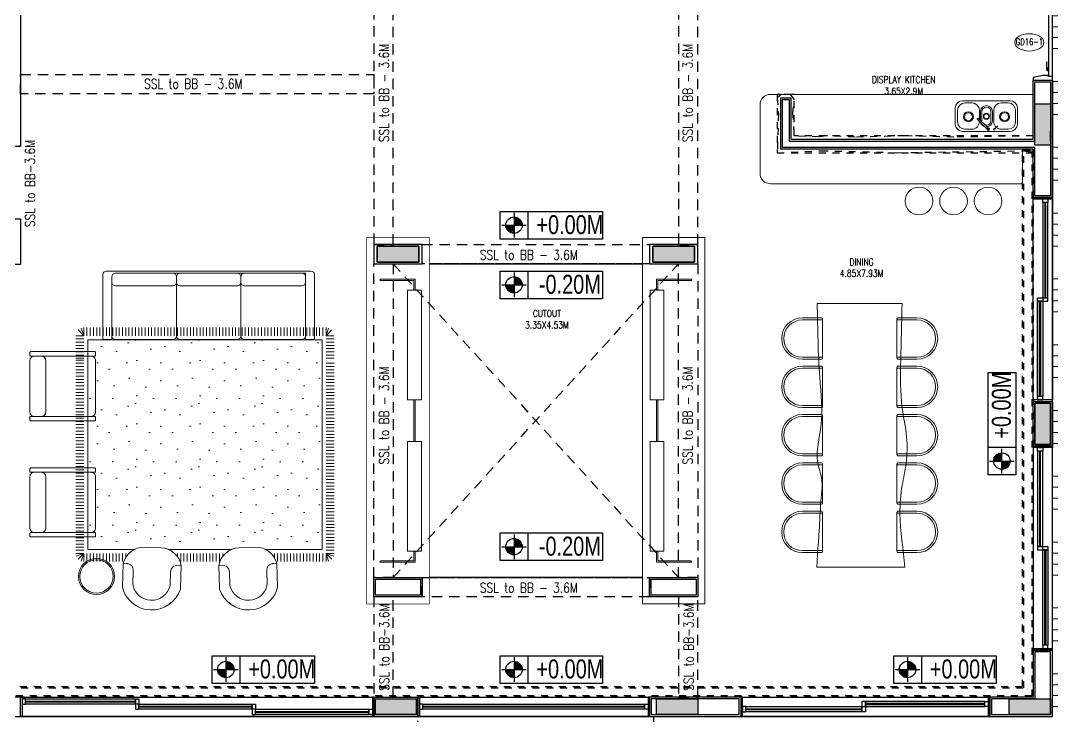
# Model space of a CAD drawing. Header units: metres. Extents: x 42 to 199, y -121 to 268.
# Drawn here: x 98.96 to 113.89, y -69.16 to -59.09 of the extents above; entities that cross this region are included whole.
import ezdxf
from ezdxf.enums import TextEntityAlignment as Align

# ---------------------------------------------------------------- set-up
doc = ezdxf.new("R2010")
doc.units = ezdxf.units.M
doc.header["$LTSCALE"] = 0.3
doc.linetypes.add('CENTER', pattern=[2, 1.25, -0.25, 0.25, -0.25])
doc.linetypes.add('HIDDEN', pattern=[0.375, 0.25, -0.125])
doc.layers.get('0').update_dxf_attribs({"color": 8})
for name, color, linetype in [('A-Anno-Symb 1', 8, 'Continuous'), ('A-Cols', 8, 'Continuous'), ('A-DWV', 8, 'Continuous'), ('A-ELEVATION 3', 8, 'Continuous'), ('A-Glass', 8, 'Continuous'), ('A-Hidden-Above', 8, 'HIDDEN'), ('A-Hidden-Below', 8, 'HIDDEN'), ('A-Pelmet', 8, 'CENTER'), ('A-Sect-Hevy', 8, 'Continuous'), ('A-TEXT ARCHITECURAL', 8, 'Continuous'), ('A-Wall-Full', 8, 'Continuous'), ('A-Wall-Plst', 8, 'Continuous')]:
    doc.layers.add(name, color=color, linetype=linetype)
for name, color, linetype, lineweight in [('A-DOOR TAGS', 8, 'Continuous', 9), ('A-Furniture', 8, 'Continuous', 0), ('A-Hatch', 8, 'Continuous', 9), ('DA HOUSE ARCH LAYOUT', 8, 'Continuous', 9), ('ELEVATION 3', 8, 'Continuous', 13)]:
    doc.layers.add(name, color=color, linetype=linetype, lineweight=lineweight)
doc.styles.add('ROMANS', font='romans.shx', dxfattribs={"width": 0.8, "height": 0.5})
doc.styles.add('RomanS-Narrow', font='romans.shx', dxfattribs={"width": 0.75})
doc.styles.get("Standard").update_dxf_attribs({"font": 'arial.ttf'})

# ---------------------------------------------------------------- blocks, each defined once
blk = doc.blocks.new('zw$1DF0')
at = {"transparency": 33554521}
h = blk.add_hatch(dxfattribs=at)
h.set_pattern_fill('STIPPLE', color=8, scale=17.203853, angle=90)
h.set_pattern_definition([(90, (56903.33, -25120.76), (-436.978, -8e-14), [0, -436.978]), (90, (56894.6, -24980.93), (-436.978, -8e-14), [0, -436.978]), (90, (56798.46, -25059.6), (-436.978, -8e-14), [0, -436.978]), (90, (56728.54, -24963.45), (-436.978, -8e-14), [0, -436.978]), (90, (56702.3, -25077.06), (-436.978, -8e-14), [0, -436.978]), (90, (56597.45, -25042.1), (-436.978, -8e-14), [0, -436.978]), (90, (56518.8, -25103.3), (-436.978, -8e-14), [0, -436.978]), (90, (56527.53, -24963.45), (-436.978, -8e-14), [0, -436.978]), (90, (56510.05, -24858.57), (-436.978, -8e-14), [0, -436.978]), (90, (56614.93, -24806.14), (-436.978, -8e-14), [0, -436.978]), (90, (56623.66, -24718.74), (-436.978, -8e-14), [0, -436.978]), (90, (56780.98, -24718.74), (-436.978, -8e-14), [0, -436.978]), (90, (56833.4, -24797.4), (-436.978, -8e-14), [0, -436.978]), (90, (56807.2, -24919.75), (-436.978, -8e-14), [0, -436.978]), (90, (56728.54, -24841.1), (-436.978, -8e-14), [0, -436.978]), (90, (56649.9, -24919.75), (-436.978, -8e-14), [0, -436.978]), (90, (56894.6, -24736.2), (-436.978, -8e-14), [0, -436.978])])
h.paths.add_polyline_path([(0, -212.7), (0, 1234.9), (-1616.1, 1234.9), (-1616.1, -212.7)])
at = {"color": 8, "transparency": 33554559}
for p, q in [((-1683.4, 1302.1), (-1644, 1262.7)), ((-1661.6, 1315.6), (-1644, 1262.7)), ((-1644, 1318.4), (-1644, 1262.7)), ((-1621.7, 1318.4), (-1621.7, 1262.7)), ((-1599.4, 1318.4), (-1599.4, 1262.7)), ((-1577.1, 1318.4), (-1577.1, 1262.7)), ((-1554.8, 1318.4), (-1554.8, 1262.7)), ((-1532.5, 1318.4), (-1532.5, 1262.7)), ((-1510.2, 1318.4), (-1510.2, 1262.7)), ((-1487.9, 1318.4), (-1487.9, 1262.7)), ((-1465.6, 1318.4), (-1465.6, 1262.7)), ((-1443.3, 1318.4), (-1443.3, 1262.7)), ((-1421.1, 1318.4), (-1421.1, 1262.7)), ((-1398.8, 1318.4), (-1398.8, 1262.7)), ((-1376.5, 1318.4), (-1376.5, 1262.7)), ((-1354.2, 1318.4), (-1354.2, 1262.7)), ((-1331.9, 1318.4), (-1331.9, 1262.7)), ((-1309.6, 1318.4), (-1309.6, 1262.7)), ((-1287.3, 1318.4), (-1287.3, 1262.7)), ((-1265, 1318.4), (-1265, 1262.7)), ((-1242.7, 1318.4), (-1242.7, 1262.7)), ((-1220.4, 1318.4), (-1220.4, 1262.7)), ((-1198.1, 1318.4), (-1198.1, 1262.7)), ((-1175.9, 1318.4), (-1175.9, 1262.7)), ((-1153.6, 1318.4), (-1153.6, 1262.7)), ((-1131.3, 1318.4), (-1131.3, 1262.7)), ((-1109, 1318.4), (-1109, 1262.7)), ((-1086.7, 1318.4), (-1086.7, 1262.7)), ((-1064.4, 1318.4), (-1064.4, 1262.7)), ((-1042.1, 1318.4), (-1042.1, 1262.7)), ((-1019.8, 1318.4), (-1019.8, 1262.7)), ((-997.5, 1318.4), (-997.5, 1262.7)), ((-975.2, 1318.4), (-975.2, 1262.7)), ((-952.9, 1318.4), (-952.9, 1262.7)), ((-930.7, 1318.4), (-930.7, 1262.7)), ((-908.4, 1318.4), (-908.4, 1262.7)), ((-886.1, 1318.4), (-886.1, 1262.7)), ((-863.8, 1318.4), (-863.8, 1262.7)), ((-841.5, 1318.4), (-841.5, 1262.7)), ((-819.2, 1318.4), (-819.2, 1262.7)), ((-796.9, 1318.4), (-796.9, 1262.7)), ((-774.6, 1318.4), (-774.6, 1262.7)), ((-752.3, 1318.4), (-752.3, 1262.7)), ((-730, 1318.4), (-730, 1262.7)), ((-707.7, 1318.4), (-707.7, 1262.7)), ((-685.4, 1318.4), (-685.4, 1262.7)), ((-663.2, 1318.4), (-663.2, 1262.7)), ((-640.9, 1318.4), (-640.9, 1262.7)), ((-618.6, 1318.4), (-618.6, 1262.7)), ((-596.3, 1318.4), (-596.3, 1262.7)), ((-574, 1318.4), (-574, 1262.7)), ((-551.7, 1318.4), (-551.7, 1262.7)), ((-529.4, 1318.4), (-529.4, 1262.7)), ((-507.1, 1318.4), (-507.1, 1262.7)), ((-484.8, 1318.4), (-484.8, 1262.7)), ((-462.5, 1318.4), (-462.5, 1262.7)), ((-440.3, 1318.4), (-440.3, 1262.7)), ((-418, 1318.4), (-418, 1262.7)), ((-395.7, 1318.4), (-395.7, 1262.7)), ((-373.4, 1318.4), (-373.4, 1262.7)), ((-351.1, 1318.4), (-351.1, 1262.7)), ((-328.8, 1318.4), (-328.8, 1262.7)), ((-306.5, 1318.4), (-306.5, 1262.7)), ((-284.2, 1318.4), (-284.2, 1262.7)), ((-261.9, 1318.4), (-261.9, 1262.7)), ((-239.6, 1318.4), (-239.6, 1262.7)), ((-217.3, 1318.4), (-217.3, 1262.7)), ((-195, 1318.4), (-195, 1262.7)), ((-172.8, 1318.4), (-172.8, 1262.7)), ((-150.5, 1318.4), (-150.5, 1262.7)), ((-128.2, 1318.4), (-128.2, 1262.7)), ((-105.9, 1318.4), (-105.9, 1262.7)), ((-83.6, 1318.4), (-83.6, 1262.7)), ((-61.3, 1318.4), (-61.3, 1262.7)), ((-39, 1318.4), (-39, 1262.7)), ((-16.7, 1318.4), (-16.7, 1262.7)), ((5.6, 1318.4), (5.6, 1262.7)), ((27.9, 1318.4), (27.9, 1262.7)), ((45.5, 1315.6), (27.9, 1262.7)), ((67.3, 1302.1), (27.9, 1262.7)), ((-1699.7, 1262.7), (-1644, 1262.7)), ((-1699.7, 1240.4), (-1644, 1240.4)), ((-1699.7, 1218.1), (-1644, 1218.1)), ((-1696.8, 1280.3), (-1644, 1262.7)), ((80.7, 1280.3), (27.9, 1262.7)), ((83.6, 1262.7), (27.9, 1262.7)), ((83.6, 1240.4), (27.9, 1240.4)), ((83.6, 1218.1), (27.9, 1218.1)), ((-1699.7, 1195.9), (-1644, 1195.9)), ((-1699.7, 1173.6), (-1644, 1173.6)), ((-1699.7, 1151.3), (-1644, 1151.3)), ((83.6, 1198.1), (27.9, 1198.1)), ((83.6, 1175.8), (27.9, 1175.8)), ((83.6, 1153.6), (27.9, 1153.6)), ((-1699.7, 1129), (-1644, 1129)), ((-1699.7, 1106.7), (-1644, 1106.7)), ((-1699.7, 1084.4), (-1644, 1084.4)), ((83.6, 1131.3), (27.9, 1131.3)), ((83.6, 1109), (27.9, 1109)), ((83.6, 1086.7), (27.9, 1086.7)), ((-1699.7, 1062.1), (-1644, 1062.1)), ((-1699.7, 1039.8), (-1644, 1039.8)), ((-1699.7, 1019.8), (-1644, 1019.8)), ((-1699.7, 997.5), (-1644, 997.5)), ((83.6, 1064.4), (27.9, 1064.4)), ((83.6, 1042.1), (27.9, 1042.1)), ((83.6, 1019.8), (27.9, 1019.8)), ((83.6, 997.5), (27.9, 997.5)), ((-1699.7, 975.2), (-1644, 975.2)), ((-1699.7, 952.9), (-1644, 952.9)), ((-1699.7, 930.7), (-1644, 930.7)), ((83.6, 975.2), (27.9, 975.2)), ((83.6, 952.9), (27.9, 952.9)), ((83.6, 930.7), (27.9, 930.7)), ((-1699.7, 908.4), (-1644, 908.4)), ((-1699.7, 886.1), (-1644, 886.1)), ((-1699.7, 863.8), (-1644, 863.8)), ((83.6, 908.4), (27.9, 908.4)), ((83.6, 886.1), (27.9, 886.1)), ((83.6, 863.8), (27.9, 863.8)), ((-1699.7, 841.5), (-1644, 841.5)), ((-1699.7, 819.2), (-1644, 819.2)), ((-1699.7, 796.9), (-1644, 796.9)), ((83.6, 841.5), (27.9, 841.5)), ((83.6, 819.2), (27.9, 819.2)), ((83.6, 796.9), (27.9, 796.9)), ((-1699.7, 774.6), (-1644, 774.6)), ((-1699.7, 752.3), (-1644, 752.3)), ((-1699.7, 730), (-1644, 730)), ((83.6, 774.6), (27.9, 774.6)), ((83.6, 752.3), (27.9, 752.3)), ((83.6, 730), (27.9, 730)), ((-1699.7, 707.7), (-1644, 707.7)), ((-1699.7, 685.4), (-1644, 685.4)), ((-1699.7, 663.2), (-1644, 663.2)), ((-1699.7, 640.9), (-1644, 640.9)), ((83.6, 707.7), (27.9, 707.7)), ((83.6, 685.4), (27.9, 685.4)), ((83.6, 663.2), (27.9, 663.2)), ((83.6, 640.9), (27.9, 640.9)), ((-1699.7, 618.6), (-1644, 618.6)), ((-1699.7, 596.3), (-1644, 596.3)), ((-1699.7, 574), (-1644, 574)), ((83.6, 618.6), (27.9, 618.6)), ((83.6, 596.3), (27.9, 596.3)), ((83.6, 574), (27.9, 574)), ((-1699.7, 551.7), (-1644, 551.7)), ((-1699.7, 529.4), (-1644, 529.4)), ((-1699.7, 507.1), (-1644, 507.1)), ((83.6, 551.7), (27.9, 551.7)), ((83.6, 529.4), (27.9, 529.4)), ((83.6, 507.1), (27.9, 507.1)), ((-1699.7, 484.8), (-1644, 484.8)), ((-1699.7, 462.5), (-1644, 462.5)), ((-1699.7, 440.3), (-1644, 440.3)), ((83.6, 484.8), (27.9, 484.8)), ((83.6, 462.5), (27.9, 462.5)), ((83.6, 440.3), (27.9, 440.3)), ((-1699.7, 418), (-1644, 418)), ((-1699.7, 395.7), (-1644, 395.7)), ((-1699.7, 373.4), (-1644, 373.4)), ((83.6, 418), (27.9, 418)), ((83.6, 395.7), (27.9, 395.7)), ((83.6, 373.4), (27.9, 373.4)), ((-1699.7, 351.1), (-1644, 351.1)), ((-1699.7, 328.8), (-1644, 328.8)), ((-1699.7, 306.5), (-1644, 306.5)), ((83.6, 351.1), (27.9, 351.1)), ((83.6, 328.8), (27.9, 328.8)), ((83.6, 306.5), (27.9, 306.5)), ((-1699.7, 284.2), (-1644, 284.2)), ((-1699.7, 261.9), (-1644, 261.9)), ((-1699.7, 239.6), (-1644, 239.6)), ((-1699.7, 217.3), (-1644, 217.3)), ((83.6, 284.2), (27.9, 284.2)), ((83.6, 261.9), (27.9, 261.9)), ((83.6, 239.6), (27.9, 239.6)), ((83.6, 217.3), (27.9, 217.3)), ((-1699.7, 195), (-1644, 195)), ((-1699.7, 172.8), (-1644, 172.8)), ((-1699.7, 150.5), (-1644, 150.5)), ((83.6, 195), (27.9, 195)), ((83.6, 172.8), (27.9, 172.8)), ((83.6, 150.5), (27.9, 150.5)), ((-1699.7, 128.2), (-1644, 128.2)), ((-1699.7, 105.9), (-1644, 105.9)), ((-1699.7, 83.6), (-1644, 83.6)), ((83.6, 128.2), (27.9, 128.2)), ((83.6, 105.9), (27.9, 105.9)), ((83.6, 83.6), (27.9, 83.6)), ((-1699.7, 61.3), (-1644, 61.3)), ((-1699.7, 39), (-1644, 39)), ((-1699.7, 16.7), (-1644, 16.7)), ((83.6, 61.3), (27.9, 61.3)), ((83.6, 39), (27.9, 39)), ((83.6, 16.7), (27.9, 16.7)), ((-1699.7, -5.6), (-1644, -5.6)), ((-1699.7, -27.9), (-1644, -27.9)), ((-1699.7, -50.2), (-1644, -50.2)), ((83.6, -5.6), (27.9, -5.6)), ((83.6, -27.9), (27.9, -27.9)), ((83.6, -50.2), (27.9, -50.2)), ((-1699.7, -84.5), (-1644, -84.5)), ((-1699.7, -106.8), (-1644, -106.8)), ((-1699.7, -129.1), (-1644, -129.1)), ((83.6, -72.4), (27.9, -72.4)), ((83.6, -84.5), (27.9, -84.5)), ((83.6, -106.8), (27.9, -106.8)), ((83.6, -129.1), (27.9, -129.1)), ((-1699.7, -151.4), (-1644, -151.4)), ((-1699.7, -173.7), (-1644, -173.7)), ((-1699.7, -196), (-1644, -196)), ((83.6, -151.4), (27.9, -151.4)), ((83.6, -173.7), (27.9, -173.7)), ((83.6, -196), (27.9, -196)), ((-1699.7, -218.3), (-1644, -218.3)), ((-1699.7, -240.6), (-1644, -240.6)), ((-1683.4, -280), (-1644, -240.6)), ((-1661.6, -293.4), (-1644, -240.6)), ((-1644, -296.3), (-1644, -240.6)), ((-1621.7, -296.3), (-1621.7, -240.6)), ((-1599.4, -296.3), (-1599.4, -240.6)), ((-1577.1, -296.3), (-1577.1, -240.6)), ((-1554.8, -296.3), (-1554.8, -240.6)), ((-1532.5, -296.3), (-1532.5, -240.6)), ((-1510.2, -296.3), (-1510.2, -240.6)), ((-1487.9, -296.3), (-1487.9, -240.6)), ((-1465.6, -296.3), (-1465.6, -240.6)), ((-1443.3, -296.3), (-1443.3, -240.6)), ((-1421.1, -296.3), (-1421.1, -240.6)), ((-1398.8, -296.3), (-1398.8, -240.6)), ((-1376.5, -296.3), (-1376.5, -240.6)), ((-1354.2, -296.3), (-1354.2, -240.6)), ((-1331.9, -296.3), (-1331.9, -240.6)), ((-1309.6, -296.3), (-1309.6, -240.6)), ((-1287.3, -296.3), (-1287.3, -240.6)), ((-1265, -296.3), (-1265, -240.6)), ((-1242.7, -296.3), (-1242.7, -240.6)), ((-1220.4, -296.3), (-1220.4, -240.6)), ((-1198.1, -296.3), (-1198.1, -240.6)), ((-1175.9, -296.3), (-1175.9, -240.6)), ((-1153.6, -296.3), (-1153.6, -240.6)), ((-1131.3, -296.3), (-1131.3, -240.6)), ((-1109, -296.3), (-1109, -240.6)), ((-1086.7, -296.3), (-1086.7, -240.6)), ((-1064.4, -296.3), (-1064.4, -240.6)), ((-1042.1, -296.3), (-1042.1, -240.6)), ((-1019.8, -296.3), (-1019.8, -240.6)), ((-997.5, -296.3), (-997.5, -240.6)), ((-975.2, -296.3), (-975.2, -240.6)), ((-952.9, -296.3), (-952.9, -240.6)), ((-930.7, -296.3), (-930.7, -240.6)), ((-908.4, -296.3), (-908.4, -240.6)), ((-886.1, -296.3), (-886.1, -240.6)), ((-863.8, -296.3), (-863.8, -240.6)), ((-841.5, -296.3), (-841.5, -240.6)), ((-819.2, -296.3), (-819.2, -240.6)), ((-796.9, -296.3), (-796.9, -240.6)), ((-774.6, -296.3), (-774.6, -240.6)), ((-752.3, -296.3), (-752.3, -240.6)), ((-730, -296.3), (-730, -240.6)), ((-707.7, -296.3), (-707.7, -240.6)), ((-685.4, -296.3), (-685.4, -240.6)), ((-663.2, -296.3), (-663.2, -240.6)), ((-640.9, -296.3), (-640.9, -240.6)), ((-618.6, -296.3), (-618.6, -240.6)), ((-596.3, -296.3), (-596.3, -240.6)), ((-574, -296.3), (-574, -240.6)), ((-551.7, -296.3), (-551.7, -240.6)), ((-529.4, -296.3), (-529.4, -240.6)), ((-507.1, -296.3), (-507.1, -240.6)), ((-484.8, -296.3), (-484.8, -240.6)), ((-462.5, -296.3), (-462.5, -240.6)), ((-440.3, -296.3), (-440.3, -240.6)), ((-418, -296.3), (-418, -240.6)), ((-395.7, -296.3), (-395.7, -240.6)), ((-373.4, -296.3), (-373.4, -240.6)), ((-351.1, -296.3), (-351.1, -240.6)), ((-328.8, -296.3), (-328.8, -240.6)), ((-306.5, -296.3), (-306.5, -240.6)), ((-284.2, -296.3), (-284.2, -240.6)), ((-261.9, -296.3), (-261.9, -240.6)), ((-239.6, -296.3), (-239.6, -240.6)), ((-217.3, -296.3), (-217.3, -240.6)), ((-195, -296.3), (-195, -240.6)), ((-172.8, -296.3), (-172.8, -240.6)), ((-150.5, -296.3), (-150.5, -240.6)), ((-128.2, -296.3), (-128.2, -240.6)), ((-105.9, -296.3), (-105.9, -240.6)), ((-83.6, -296.3), (-83.6, -240.6)), ((-61.3, -296.3), (-61.3, -240.6)), ((-39, -296.3), (-39, -240.6)), ((-16.7, -296.3), (-16.7, -240.6)), ((5.6, -296.3), (5.6, -240.6)), ((83.6, -218.3), (27.9, -218.3)), ((27.9, -296.3), (27.9, -240.6)), ((45.5, -293.4), (27.9, -240.6)), ((67.3, -280), (27.9, -240.6)), ((83.6, -240.6), (27.9, -240.6))]:
    blk.add_line(p, q, dxfattribs=at)
blk.add_lwpolyline([(0, -212.7), (0, 1234.9), (-1616.1, 1234.9), (-1616.1, -212.7)], close=True, dxfattribs=at)
blk = doc.blocks.new('FJHC')
for points in [[(2.333, 0), (2.463, 0), (2.463, 0.94, 0.414214), (2.413, 0.99), (-0.547, 0.99, 0.414214), (-0.597, 0.94), (-0.597, 0), (-0.467, 0)], [(2.333, 0), (2.333, 0.96), (-0.417, 0.96, 0.414214), (-0.467, 0.91), (-0.467, 0)], [(2.119, 0), (2.283, 0, 0.414214), (2.333, 0.05), (2.333, 0.91, 0.414214), (2.283, 0.96), (1.45, 0.96, 0.414214), (1.4, 0.91), (1.4, 0.05, 0.414214), (1.45, 0), (2.119, 0)]]:
    blk.add_lwpolyline(points, format="xyb")
for points in [[(0.417, 0.96), (-0.417, 0.96, 0.414214), (-0.467, 0.91), (-0.467, 0.05, 0.414214), (-0.417, 0), (0.417, 0, 0.414214), (0.467, 0.05), (0.467, 0.91, 0.414214)], [(-0.417, 0.96), (0.417, 0.96, -0.414214), (0.467, 0.91), (0.467, 0.83, -0.414214), (0.417, 0.78), (-0.417, 0.78, -0.414214), (-0.467, 0.83), (-0.467, 0.91, -0.414214)], [(1.35, 0.96), (0.517, 0.96, 0.414214), (0.467, 0.91), (0.467, 0.05, 0.414214), (0.517, 0), (1.35, 0, 0.414214), (1.4, 0.05), (1.4, 0.91, 0.414214)], [(0.517, 0.96), (1.35, 0.96, -0.414214), (1.4, 0.91), (1.4, 0.83, -0.414214), (1.35, 0.78), (0.517, 0.78, -0.414214), (0.467, 0.83), (0.467, 0.91, -0.414214)], [(1.45, 0.96), (2.283, 0.96, -0.414214), (2.333, 0.91), (2.333, 0.83, -0.414214), (2.283, 0.78), (1.45, 0.78, -0.414214), (1.4, 0.83), (1.4, 0.91, -0.414214)]]:
    blk.add_lwpolyline(points, format="xyb", close=True)
blk = doc.blocks.new('ukgj')
at = {"color": 8, "ltscale": 0.25}
blk.add_wipeout([(0.407, -0.05), (0.407, 0.295), (0.348, 0.422), (0.223, 0.543), (0.137, 0.585), (0.018, 0.611), (-0.144, 0.592), (-0.249, 0.542), (-0.332, 0.473), (-0.399, 0.379), (-0.433, 0.295), (-0.433, 0.164), (-0.431, -0.05), (-0.404, -0.127), (-0.364, -0.186), (-0.285, -0.252), (-0.184, -0.289), (-0.068, -0.295), (0.108, -0.295), (0.189, -0.282), (0.3, -0.224), (0.359, -0.16), (0.387, -0.112)], dxfattribs=at)
at = {"color": 8}
blk.add_lwpolyline([(0.407, -0.05), (0.407, 0.295, 0.753413), (-0.433, 0.295), (-0.433, -0.05)], format="xyb", dxfattribs=at)
blk.add_lwpolyline([(0.407, -0.05), (0.407, -0.05, -0.347123), (0.108, -0.295), (-0.132, -0.295, -0.347123), (-0.433, -0.05), (-0.382, -0.05, 0.414214), (-0.283, 0.05), (-0.283, 0.245), (-0.283, 0.245, -0.835614), (0.257, 0.245), (0.257, 0.05, 0.414214), (0.357, -0.05)], format="xyb", close=True, dxfattribs=at)
blk = doc.blocks.new('furniture gf')
for points in [[(0.009, 0.75), (0.041, 0.75, -0.414214), (0.05, 0.741), (0.05, 0.009, -0.414214), (0.041, 0), (0.009, 0, -0.414214), (0, 0.009), (0, 0.741, -0.414214)], [(0.1, 0), (0.69, 0, 0.414214), (0.74, 0.05), (0.74, 0.7, 0.414214), (0.69, 0.75), (0.1, 0.75, 0.414214), (0.05, 0.7), (0.05, 0.05, 0.414214)], [(0.1, 0.75), (0.69, 0.75, -0.414214), (0.74, 0.7), (0.74, 0.62, -0.414214), (0.69, 0.57), (0.1, 0.57, -0.414214), (0.05, 0.62), (0.05, 0.7, -0.414214)], [(0.749, 0.75), (0.782, 0.75, -0.414214), (0.791, 0.741), (0.791, 0.009, -0.414214), (0.782, 0), (0.749, 0, -0.414214), (0.74, 0.009), (0.74, 0.741, -0.414214)]]:
    blk.add_lwpolyline(points, format="xyb", close=True)
blk = doc.blocks.new('KFJDVB')
for p, q in [((0.43, 1.078), (0.97, 1.078)), ((1.13, 1.078), (1.67, 1.078)), ((1.83, 1.078), (2.37, 1.078)), ((2.53, 1.078), (3.07, 1.078)), ((3.229, 1.078), (3.769, 1.078)), ((0.43, 0), (0.97, 0)), ((1.13, 0), (1.67, 0)), ((1.83, 0), (2.37, 0)), ((2.53, 0), (3.07, 0)), ((3.229, 0), (3.769, 0))]:
    blk.add_line(p, q)
for points in [[(0.97, 1.078), (0.97, 1.368, 1), (0.43, 1.368), (0.43, 1.078), (0.42, 1.078, -0.414214), (0.4, 1.098), (0.4, 1.368, -1), (1, 1.368), (1, 1.098, -0.414214), (0.98, 1.078)], [(1.67, 1.078), (1.67, 1.368, 1), (1.13, 1.368), (1.13, 1.078), (1.12, 1.078, -0.414214), (1.1, 1.098), (1.1, 1.368, -1), (1.7, 1.368), (1.7, 1.098, -0.414214), (1.68, 1.078)], [(2.37, 1.078), (2.37, 1.368, 1), (1.83, 1.368), (1.83, 1.078), (1.82, 1.078, -0.414214), (1.8, 1.098), (1.8, 1.368, -1), (2.4, 1.368), (2.4, 1.098, -0.414214), (2.38, 1.078)], [(3.07, 1.078), (3.07, 1.368, 1), (2.53, 1.368), (2.53, 1.078), (2.52, 1.078, -0.414214), (2.5, 1.098), (2.5, 1.368, -1), (3.1, 1.368), (3.1, 1.098, -0.414214), (3.08, 1.078)], [(3.769, 1.078), (3.769, 1.368, 1), (3.229, 1.368), (3.229, 1.078), (3.219, 1.078, -0.414214), (3.199, 1.098), (3.199, 1.368, -1), (3.799, 1.368), (3.799, 1.098, -0.414214), (3.779, 1.078)], [(0.97, 0), (0.97, -0.29, -1), (0.43, -0.29), (0.43, 0), (0.42, 0, 0.414214), (0.4, -0.02), (0.4, -0.29, 1), (1, -0.29), (1, -0.02, 0.414214), (0.98, 0)], [(1.67, 0), (1.67, -0.29, -1), (1.13, -0.29), (1.13, 0), (1.12, 0, 0.414214), (1.1, -0.02), (1.1, -0.29, 1), (1.7, -0.29), (1.7, -0.02, 0.414214), (1.68, 0)], [(2.37, 0), (2.37, -0.29, -1), (1.83, -0.29), (1.83, 0), (1.82, 0, 0.414214), (1.8, -0.02), (1.8, -0.29, 1), (2.4, -0.29), (2.4, -0.02, 0.414214), (2.38, 0)], [(3.07, 0), (3.07, -0.29, -1), (2.53, -0.29), (2.53, 0), (2.52, 0, 0.414214), (2.5, -0.02), (2.5, -0.29, 1), (3.1, -0.29), (3.1, -0.02, 0.414214), (3.08, 0)], [(3.769, 0), (3.769, -0.29, -1), (3.229, -0.29), (3.229, 0), (3.219, 0, 0.414214), (3.199, -0.02), (3.199, -0.29, 1), (3.799, -0.29), (3.799, -0.02, 0.414214), (3.779, 0)]]:
    blk.add_lwpolyline(points, format="xyb", close=True)
blk = doc.blocks.new('DIN')
for p, q in [((0.542, 1.234), (0.542, -0.036)), ((4.358, 1.23), (4.358, 0))]:
    blk.add_line(p, q)
for points, knots in [([(0.542, 1.234), (0.579, 1.233), (0.754, 1.227), (1.071, 1.195), (1.478, 1.187), (1.799, 1.138), (2.14, 1.274), (2.633, 1.124), (3.323, 1.212), (3.989, 1.223), (4.358, 1.23)], [0.542245, 0.542245, 0.542245, 0.542245, 0.65353, 1.065826, 1.496743, 1.883968, 2.002916, 2.581162, 3.307258, 4.208961, 4.208961, 4.208961, 4.208961]), ([(0.542, -0.036), (0.799, -0.021), (1.194, 0.057), (1.696, 0.013), (2.06, -0.071), (2.439, -0.079), (2.941, 0.033), (3.485, 0.024), (4.074, 0.008), (4.358, 0)], [0.54591, 0.54591, 0.54591, 0.54591, 1.319331, 1.731134, 2.050767, 2.436394, 2.860263, 3.562952, 4.216402, 4.216402, 4.216402, 4.216402])]:
    blk.add_open_spline(points, degree=3, knots=knots)
blk = doc.blocks.new('A$C75D948CF')
at = {"color": 4, "lineweight": 5}
for p, q in [((0, 384), (0, 120)), ((38, 155), (38, 347)), ((900, 504), (120, 504)), ((588, 504), (120, 504)), ((158, 467), (275, 467)), ((523, 464), (359, 301)), ((538, 447), (375, 284)), ((508, 426), (514, 426)), ((508, 402), (514, 402)), ((631, 155), (631, 347)), ((649, 460), (651, 462)), ((698, 411), (649, 460)), ((651, 462), (700, 413)), ((700, 413), (698, 411)), ((751, 467), (868, 467)), ((988, 347), (988, 155)), ((1020, 120), (1020, 384)), ((360, 302), (374, 287)), ((395, 304), (395, 155)), ((412, 176), (412, 320)), ((436, 176), (436, 330)), ((586, 330), (586, 176)), ((610, 330), (610, 176)), ((275, 35), (158, 35)), ((514, 104), (508, 104)), ((514, 80), (508, 80)), ((868, 35), (751, 35)), ((120, 0), (900, 0))]:
    blk.add_line(p, q, dxfattribs=at)
for centre, radius in [((216, 262), 82.2), ((542, 466), 19.8), ((542, 466), 9.89), ((638, 470), 13.2), ((809, 262), 82.2), ((216, 262), 65.8), ((510, 256), 49.3), ((510, 256), 39.5), ((809, 262), 65.8)]:
    blk.add_circle(centre, radius, dxfattribs=at)
for centre, radius, start, end in [((120, 384), 120, 90, 180), ((158, 347), 120, 90, 180), ((275, 347), 120, 355.0698, 90), ((508, 330), 96, 131.6387, 163.2175), ((508, 330), 72, 166.6435, 180), ((508, 330), 96, 106.6921, 130.0606), ((508, 330), 72, 90, 103.2665), ((514, 330), 96, 0, 90), ((514, 330), 72, 0, 90), ((751, 347), 120, 131.6387, 180), ((751, 347), 120, 90, 130.0606), ((868, 347), 120, 0, 90), ((900, 384), 120, 0, 90), ((508, 176), 96, 180, 270), ((508, 176), 72, 180, 270), ((514, 176), 96, 270, 360), ((514, 176), 72, 270, 0), ((120, 120), 120, 180, 270), ((158, 155), 120, 180, 270), ((275, 155), 120, 270, 0), ((751, 155), 120, 180, 270), ((868, 155), 120, 270, 360), ((900, 120), 120, 270, 0)]:
    blk.add_arc(centre, radius, start, end, dxfattribs=at)
blk = doc.blocks.new('*U106')
at = {"color": 8}
for points in [[(2.642, -0.025), (2.692, -0.025), (2.692, 0.05), (2.642, 0.05)], [(2.692, 0.05), (2.692, -0.025), (5.902, -0.025), (5.902, 0.05)], [(5.952, -0.025), (5.902, -0.025), (5.902, 0.05), (5.952, 0.05)]]:
    blk.add_lwpolyline(points, close=True, dxfattribs=at)
at = {"layer": 'A-Glass', "color": 8}
blk.add_lwpolyline([(2.692, 0.019), (2.692, 0.005), (5.902, 0.005), (5.902, 0.019)], close=True, dxfattribs=at)
blk = doc.blocks.new('Lvl')
h = blk.add_hatch()
h.set_pattern_fill('ANSI31', color=256, scale=0.1, style=0)
h.set_pattern_definition([(45, (380.198235, 215.844595), (-0.00883883476, 0.00883883476), [])])
h.paths.add_polyline_path([(0, 0.1), (0, 0), (0.1, 0, 0.414214)])
h.paths.add_polyline_path([(0, 0), (-0.1, 0, 0.414214), (0, -0.1)])
for p, q in [((0, 0.15), (0, -0.15)), ((-0.15, 0), (0.15, 0))]:
    blk.add_line(p, q)
blk.add_circle((0, 0), 0.1)
blk = doc.blocks.new('Level legend')
at = {"color": 8}
blk.add_line((0.513, 0.414), (0.513, 0.029), dxfattribs=at)
blk.add_lwpolyline([(1.553, 0.029), (0.128, 0.029), (0.128, 0.414), (1.553, 0.414)], close=True, dxfattribs=at)
at = {"color": 1, "xscale": 1.141501531389003, "yscale": 1.141501531389003, "zscale": 1.141501531389003}
blk.add_blockref('Lvl', (0.32, 0.222), dxfattribs=at)
blk.add_attdef('+48.00', text='', height=0.267).set_placement((1.07, 0.235), align=Align.MIDDLE_CENTER)
blk = doc.blocks.new('FK_R_BLR_FINAL FLOOR PLANS_24.09.2020$0$Door Legend-flat-46')
at = {"color": 8, "linetype": 'ByBlock'}
blk.add_ellipse((-0.002, 0.106), major_axis=(0.21, 0), ratio=0.597277, start_param=-3.141592653589793, end_param=3.141592653589793, dxfattribs=at)
blk = doc.blocks.new('zw$4E21')
at = {"layer": 'A-Cols', "ltscale": 0.25}
h = blk.add_hatch(color=8, dxfattribs=at)
h.dxf.hatch_style = 1
h.paths.add_polyline_path([(0.3, 0.115), (0.3, -0.115), (-0.3, -0.115), (-0.3, 0.115)])
at = {"layer": 'A-Cols', "color": 8, "ltscale": 0.25}
blk.add_lwpolyline([(0.3, 0.115), (0.3, -0.115), (-0.3, -0.115), (-0.3, 0.115)], close=True, dxfattribs=at)
blk = doc.blocks.new('*U147')
at = {"color": 8}
for points in [[(3.382, -0.025), (3.432, -0.025), (3.432, 0.05), (3.382, 0.05)], [(3.432, 0.05), (3.432, -0.025), (4.812, -0.025), (4.812, 0.05)], [(4.862, -0.025), (4.812, -0.025), (4.812, 0.05), (4.862, 0.05)]]:
    blk.add_lwpolyline(points, close=True, dxfattribs=at)
at = {"layer": 'A-Glass', "color": 8}
blk.add_lwpolyline([(3.432, 0.019), (3.432, 0.005), (4.812, 0.005), (4.812, 0.019)], close=True, dxfattribs=at)
blk = doc.blocks.new('*U118')
at = {"color": 8}
for points in [[(3.432, -0.025), (3.482, -0.025), (3.482, 0.05), (3.432, 0.05)], [(3.482, 0.05), (3.482, -0.025), (4.862, -0.025), (4.862, 0.05)], [(4.912, -0.025), (4.862, -0.025), (4.862, 0.05), (4.912, 0.05)]]:
    blk.add_lwpolyline(points, close=True, dxfattribs=at)
at = {"layer": 'A-Glass', "color": 8}
blk.add_lwpolyline([(3.482, 0.019), (3.482, 0.005), (4.862, 0.005), (4.862, 0.019)], close=True, dxfattribs=at)
blk = doc.blocks.new('*U120')
at = {"color": 8}
for points in [[(3.082, -0.025), (3.132, -0.025), (3.132, 0.05), (3.082, 0.05)], [(3.132, 0.05), (3.132, -0.025), (4.812, -0.025), (4.812, 0.05)], [(4.862, -0.025), (4.812, -0.025), (4.812, 0.05), (4.862, 0.05)]]:
    blk.add_lwpolyline(points, close=True, dxfattribs=at)
at = {"layer": 'A-Glass', "color": 8}
blk.add_lwpolyline([(3.132, 0.019), (3.132, 0.005), (4.812, 0.005), (4.812, 0.019)], close=True, dxfattribs=at)
blk = doc.blocks.new('*U119')
at = {"color": 8}
for points in [[(3.732, -0.025), (3.782, -0.025), (3.782, 0.05), (3.732, 0.05)], [(3.782, 0.05), (3.782, -0.025), (5.512, -0.025), (5.512, 0.05)], [(5.562, -0.025), (5.512, -0.025), (5.512, 0.05), (5.562, 0.05)]]:
    blk.add_lwpolyline(points, close=True, dxfattribs=at)
at = {"layer": 'A-Glass', "color": 8}
blk.add_lwpolyline([(3.782, 0.019), (3.782, 0.005), (5.512, 0.005), (5.512, 0.019)], close=True, dxfattribs=at)
blk = doc.blocks.new('HANDLE DOOR')
for points in [[(-51949, 3520), (-51829, 3520), (-51829, 3526), (-51949, 3526)], [(-51815, 3551), (-51865, 3551), (-51865, 3541), (-51815, 3541)], [(-51829, 3526), (-51849, 3526), (-51849, 3541), (-51829, 3541)]]:
    blk.add_lwpolyline(points, close=True)
blk = doc.blocks.new('*U90')
at = {"color": 8}
for points in [[(2.552, -0.025), (2.602, -0.025), (2.602, 0.05), (2.552, 0.05)], [(2.602, 0.05), (2.602, -0.025), (4.192, -0.025), (4.192, 0.05)], [(4.242, -0.025), (4.192, -0.025), (4.192, 0.05), (4.242, 0.05)]]:
    blk.add_lwpolyline(points, close=True, dxfattribs=at)
at = {"layer": 'A-Glass', "color": 8}
blk.add_lwpolyline([(2.602, 0.019), (2.602, 0.005), (4.192, 0.005), (4.192, 0.019)], close=True, dxfattribs=at)
blk = doc.blocks.new('*U148')
at = {"color": 8}
for points in [[(2.552, -0.025), (2.602, -0.025), (2.602, 0.05), (2.552, 0.05)], [(2.602, 0.05), (2.602, -0.025), (4.242, -0.025), (4.242, 0.05)], [(4.292, -0.025), (4.242, -0.025), (4.242, 0.05), (4.292, 0.05)]]:
    blk.add_lwpolyline(points, close=True, dxfattribs=at)
at = {"layer": 'A-Glass', "color": 8}
blk.add_lwpolyline([(2.602, 0.019), (2.602, 0.005), (4.242, 0.005), (4.242, 0.019)], close=True, dxfattribs=at)
blk = doc.blocks.new('SCREEN')
at = {"layer": 'A-Hidden-Above', "color": 8, "ltscale": 3}
for points in [[(208.066, -168.983), (208.066, -172.983), (217.936, -172.983), (217.936, -163.183), (229.121, -163.184), (229.121, -162.433), (229.721, -162.433), (229.72, -153.049), (209.755, -153.049)], [(197.876, -168.984), (197.876, -172.983), (204.656, -172.983), (204.656, -168.983)]]:
    blk.add_lwpolyline(points, dxfattribs=at)
blk = doc.blocks.new('BEAM LAYOUTS AND DEPTS AS PER SITE')
at = {"layer": 'A-Hidden-Above', "color": 8, "ltscale": 2}
for points in [[(104.066, -62.328), (104.346, -62.328), (104.346, -57.918), (104.066, -57.918)], [(108.476, -62.328), (108.756, -62.328), (108.756, -57.918), (108.476, -57.918)], [(98.956, -59.868), (104.066, -59.868), (104.066, -60.148), (98.956, -60.148)], [(108.056, -62.328), (108.056, -62.608), (104.766, -62.608), (104.766, -62.328)], [(104.066, -62.608), (104.346, -62.608), (104.346, -67.147), (104.066, -67.147)], [(108.476, -62.608), (108.756, -62.608), (108.756, -67.147), (108.476, -67.147)], [(108.056, -67.147), (108.056, -67.427), (104.766, -67.427), (104.766, -67.147)], [(104.066, -68.878), (104.346, -68.878), (104.346, -67.428), (104.066, -67.428)], [(108.476, -68.878), (108.756, -68.878), (108.756, -67.428), (108.476, -67.428)]]:
    blk.add_lwpolyline(points, close=True, dxfattribs=at)
at = {"layer": 'A-Hidden-Above', "color": 8, "ltscale": 2, "char_height": 0.14094, "width": 2.33091, "rotation": 90, "style": 'ROMANS'}
for s, insert, attachment_point in [('\\pxqc;SSL to BB - 3.6M', (104.145, -61.299, 0.035), 1), ('\\pxqc;SSL to BB - 3.6M', (108.538, -61.299, 0.035), 1), ('\\pxqc;SSL to BB-3.6M', (99.023, -62.609, 0.035), 1), ('\\pxqc;SSL to BB - 3.6M', (104.145, -63.637, 0.035), 3), ('\\pxqc;SSL to BB - 3.6M', (108.538, -63.637, 0.035), 3), ('\\pxqc;SSL to BB-3.6M', (104.147, -69.323, 0.035), 1), ('\\pxqc;SSL to BB-3.6M', (108.552, -69.323, 0.035), 1)]:
    blk.add_mtext(s, dxfattribs=dict(at, insert=insert, attachment_point=attachment_point))
at = {"layer": 'A-Hidden-Above', "color": 8, "ltscale": 2, "char_height": 0.14094, "width": 2.33091, "style": 'ROMANS'}
for insert, attachment_point in [((100.289, -59.931, 0.035), 1), ((107.476, -62.407, 0.035), 3), ((107.476, -67.226, 0.035), 3)]:
    blk.add_mtext('\\pxqc;SSL to BB - 3.6M', dxfattribs=dict(at, insert=insert, attachment_point=attachment_point))
blk = doc.blocks.new('DA HOUSE ARCH LAYOUT')
at = {"layer": 'A-Hatch', "transparency": 33554534}
h = blk.add_hatch(dxfattribs=at)
h.set_pattern_fill('ANSI34', color=8, scale=0.05, angle=135)
h.set_pattern_definition([(180, (143.66595, 80.5253), (-8e-16, -0.9525), []), (180, (143.5072, 80.684), (-8e-16, -0.9525), []), (180, (143.34845, 80.8428), (-8e-16, -0.9525), []), (180, (143.1897, 81.0015), (-8e-16, -0.9525), [])])
h.paths.add_polyline_path([(-4.77, -11.6999), (19.35, -11.7), (19.35, -23.43), (32.0283, -23.43), (32.2446, -21.83), (30.3908, -21.83), (30.3908, -21.93), (29.9908, -21.93), (29.9906, -14.136), (29.9906, -15.135, -0.2555712), (30.2109, -14.7322), (30.2208, -12.5299), (29.9908, -12.5299), (29.9908, -5.7602, -0.509998), (30.5975, -5.2899, 0.131852), (31.3505, -5.5096, 0.4142136), (32.6508, -4.2093, 0.4142136), (31.3505, -2.909, 0.1246972), (30.7314, -3.0659, -0.546787), (29.9908, -2.7299), (29.9908, 0.6871), (32.0248, 0.6871), (32.0248, 1.9651), (19.7004, 1.9651, -0.7646944), (19.2402, 2.1101), (16.7403, 2.1102), (16.74, -8.5299), (-0.255, -8.5299), (-0.255, -11.6998)])
at = {"layer": 'A-Cols', "color": 8, "ltscale": 0.25}
for points in [[(16.4602, -1.02), (16.4602, -1.02), (16.4602, -1.02)], [(16.4602, -7.57), (16.4602, -7.57), (16.4602, -7.57)], [(12.2351, -8.2492), (12.2351, -8.2491), (12.2351, -8.2491)]]:
    blk.add_lwpolyline(points, dxfattribs=at)
at = {"layer": 'A-DWV', "color": 8, "linetype": 'Continuous'}
for points in [[(16.6852, 1.7735), (16.6852, 0.7355), (16.7402, 0.7355), (16.7402, 1.7735)], [(16.7402, 0.7335), (16.6832, 0.7335), (16.6832, 0.7455), (16.6043, 0.7455), (16.4602, 0.7205), (16.4602, 0.6865), (16.4662, 0.6865), (16.4662, 0.6805), (16.7342, 0.6805), (16.7342, 0.6865), (16.7402, 0.6865)]]:
    blk.add_lwpolyline(points, close=True, dxfattribs=at)
at = {"layer": 'A-ELEVATION 3', "color": 8}
for points in [[(16.4602, -1.02), (16.4602, -1.02), (16.4602, -1.02)], [(16.4602, -1.026), (16.4662, -1.026), (16.4662, -1.02), (16.7359, -1.02), (16.7359, -1.024), (16.7399, -1.024), (16.7399, -1.04), (16.4602, -1.04), (16.4602, -1.026)], [(16.4602, -3.964), (16.4662, -3.964), (16.4662, -3.97), (16.7359, -3.97), (16.7359, -3.966), (16.7399, -3.966), (16.7399, -3.95), (16.4602, -3.95), (16.4602, -3.964)], [(16.4602, -4.626), (16.4662, -4.626), (16.4662, -4.62), (16.7359, -4.62), (16.7359, -4.624), (16.7399, -4.624), (16.7399, -4.64), (16.4602, -4.64), (16.4602, -4.626)], [(16.4602, -7.564), (16.4662, -7.564), (16.4662, -7.57), (16.7359, -7.57), (16.7359, -7.566), (16.7399, -7.566), (16.7399, -7.55), (16.4602, -7.55), (16.4602, -7.564)], [(16.4602, -7.57), (16.4602, -7.57), (16.4602, -7.57)], [(1.814, -8.25), (1.83, -8.25), (1.83, -8.53), (1.81, -8.53), (1.81, -8.254), (1.814, -8.254), (1.814, -8.25)], [(6.916, -8.25), (6.9, -8.25), (6.9, -8.53), (6.92, -8.53), (6.92, -8.254), (6.916, -8.254), (6.916, -8.25)], [(12.2351, -8.2492), (12.2351, -8.2491), (12.2351, -8.2491)], [(12.2411, -8.25), (12.2411, -8.256), (12.2351, -8.256), (12.2351, -8.526), (12.2391, -8.526), (12.2391, -8.53), (12.2551, -8.53), (12.2551, -8.25), (12.2411, -8.25)], [(15.8291, -8.25), (15.8291, -8.256), (15.8351, -8.256), (15.8351, -8.526), (15.8311, -8.526), (15.8311, -8.53), (15.8151, -8.53), (15.8151, -8.25), (15.8291, -8.25)]]:
    blk.add_lwpolyline(points, dxfattribs=at)
for points in [[(16.4602, -1.04), (16.7399, -1.04), (16.7399, -3.95), (16.4602, -3.95)], [(7.2, -1.98), (11.33, -1.98), (11.33, -6.5194), (7.2, -6.5194)], [(16.4602, -7.55), (16.7399, -7.55), (16.7399, -4.64), (16.4602, -4.64)], [(1.81, -8.25), (6.92, -8.25), (6.92, -8.53), (1.81, -8.53)], [(12.2551, -8.25), (15.8151, -8.25), (15.8151, -8.53), (12.2551, -8.53)]]:
    blk.add_lwpolyline(points, close=True, dxfattribs=at)
at = {"layer": 'A-Furniture', "color": 8}
blk.add_lwpolyline([(12.81, -0.32), (16.3097, -0.3195), (16.3097, -0.8197), (12.66, -0.8202, -0.414254), (12.51, -0.6702), (12.51, 0.324, -0.4142136), (12.66, 0.474), (16.46, 0.474), (16.46, -0.1762), (12.954, -0.176), (12.954, 0.4247), (12.81, 0.4247), (12.81, -0.32)], format="xyb", dxfattribs=at)
blk.add_lwpolyline([(7.72, -1.6), (6.82, -1.6), (6.82, -6.9), (7.72, -6.9)], close=True, dxfattribs=at)
for centre, radius in [((14.8097, -1.0697), 0.2), ((15.3097, -1.0697), 0.2), ((15.8097, -1.0697), 0.2), ((2.9078, -6.504, 0.05), 0.2619), ((2.9078, -6.504, 0.05), 0.2419)]:
    blk.add_circle(centre, radius, dxfattribs=at)
at = {"layer": 'A-Hidden-Above', "color": 8, "ltscale": 2}
blk.add_line((10.97, -11.6999), (7.5598, -8.5298), dxfattribs=at)
blk.add_lwpolyline([(7.2, -6.5188), (11.33, -6.5188), (11.33, -1.98), (7.2, -1.98)], close=True, dxfattribs=at)
at = {"layer": 'A-Hidden-Below', "color": 8, "ltscale": 0.5}
for points in [[(16.46, -0.1762), (16.46, -0.126), (13.004, -0.126), (13.004, 0.474), (12.76, 0.474), (12.76, -0.37), (16.46, -0.37), (16.46, -0.32)], [(16.46, -0.126), (15.3125, -0.144), (14.6056, -0.126), (13.8859, -0.1447), (13.4733, -0.126), (13.3653, -0.1429), (13.004, -0.126), (13.004, -0.0892), (12.9865, 0.1978), (13.004, 0.4045), (12.9519, 0.474), (12.8168, 0.474), (12.76, 0.4247), (12.7771, 0.1858), (12.76, -0.37), (13.3934, -0.3415), (14.4927, -0.37), (16.3391, -0.3435), (16.46, -0.37), (16.4599, -0.32)]]:
    blk.add_lwpolyline(points, dxfattribs=at)
at = {"layer": 'A-Sect-Hevy', "color": 8}
for points in [[(6.92, -1.98), (7.2, -1.98), (7.2, -6.5188), (6.92, -6.5188)], [(11.61, -1.98), (11.33, -1.98), (11.33, -6.5188), (11.61, -6.5188)]]:
    blk.add_lwpolyline(points, close=True, dxfattribs=at)
at = {"layer": 'A-Wall-Full', "color": 8, "transparency": 33554687}
blk.add_lwpolyline([(16.715, -0.0608), (16.7149, -0.995), (16.4851, -0.995), (16.485, -0.295), (12.835, -0.295), (12.835, 0.3997), (12.929, 0.3997), (12.929, -0.201), (16.485, -0.201), (16.485, 0.6555), (16.7151, 0.6555), (16.7151, -0.201), (16.715, -0.0608)], dxfattribs=at)
for points in [[(16.715, -3.995), (16.715, -4.595), (16.485, -4.595), (16.485, -3.995)], [(16.4851, -8.275), (15.8601, -8.275), (15.8601, -8.505), (16.715, -8.505), (16.715, -7.595), (16.4851, -7.595)]]:
    blk.add_lwpolyline(points, close=True, dxfattribs=at)
at = {"layer": 'A-Wall-Plst', "color": 8}
for points in [[(1.1751, 2.98), (1.81, 2.98), (1.8101, -0.28), (1.165, -0.28)], [(16.46, -0.32), (12.81, -0.32), (12.81, 0.4247), (12.954, 0.4247), (12.954, -0.176), (16.46, -0.176), (16.46, 0.6805), (16.7401, 0.6805), (16.7399, -1.02), (16.4602, -1.02), (16.46, -0.32)], [(16.4601, -8.25), (15.8351, -8.25), (15.8351, -8.53), (16.74, -8.53), (16.74, -7.57), (16.4601, -7.57), (16.4601, -8.25)]]:
    blk.add_lwpolyline(points, dxfattribs=at)
for points in [[(1.81, -1.33), (1.81, -1.99), (1.53, -1.99), (1.53, -1.33)], [(16.74, -3.97), (16.74, -4.62), (16.46, -4.62), (16.46, -3.97)], [(-0.28, -8.25), (-0.28, -8.53), (1.81, -8.53), (1.81, -8.25)], [(7.5598, -8.25), (7.5598, -8.53), (6.92, -8.53), (6.92, -8.25)], [(10.91, -8.25), (10.91, -8.53), (12.2351, -8.53), (12.2351, -8.25)]]:
    blk.add_lwpolyline(points, close=True, dxfattribs=at)
at = {"layer": 'ELEVATION 3', "color": 8}
for points in [[(16.4602, 0.6815), (16.4652, 0.6815), (16.4652, 0.6855), (16.4602, 0.6855), (16.4602, 0.6865), (16.4662, 0.6865), (16.4662, 0.6805), (16.4602, 0.6805)], [(16.7402, 0.6815), (16.7352, 0.6815), (16.7352, 0.6855), (16.7402, 0.6855), (16.7402, 0.6865), (16.7342, 0.6865), (16.7342, 0.6805), (16.7402, 0.6805)]]:
    blk.add_lwpolyline(points, close=True, dxfattribs=at)
at = {"layer": 'A-Anno-Symb 1', "color": 8}
ref = blk.add_blockref('Level legend', (8.6166, -1.6502), dxfattribs=dict(at, xscale=1.040212785638243, yscale=1.040212785638243, zscale=1.040212785638243))
ref.add_attrib('+90', '+0.00M', dxfattribs={"layer": '0', "height": 0.275, "rotation": 360, "width": 0.75}).set_placement((9.7578, -1.4117), align=Align.MIDDLE_CENTER)
ref = blk.add_blockref('Level legend', (8.6166, -2.5136), dxfattribs=dict(at, xscale=1.040212785638243, yscale=1.040212785638243, zscale=1.040212785638243))
ref.add_attrib('+90', '-0.20M', dxfattribs={"layer": '0', "height": 0.275, "rotation": 360, "width": 0.75}).set_placement((9.7578, -2.2751), align=Align.MIDDLE_CENTER)
ref = blk.add_blockref('Level legend', (16.2405, -5.1673), dxfattribs=dict(at, xscale=1.040212785638243, yscale=1.040212785638243, zscale=1.040212785638243, rotation=90))
ref.add_attrib('+90', '+0.00M', dxfattribs={"layer": '0', "height": 0.275, "rotation": 90, "width": 0.75}).set_placement((16.002, -4.026), align=Align.MIDDLE_CENTER)
ref = blk.add_blockref('Level legend', (8.6166, -6.3048), dxfattribs=dict(at, xscale=1.040212785638243, yscale=1.040212785638243, zscale=1.040212785638243))
ref.add_attrib('+90', '-0.20M', dxfattribs={"layer": '0', "height": 0.275, "rotation": 360, "width": 0.75}).set_placement((9.7578, -6.0663), align=Align.MIDDLE_CENTER)
ref = blk.add_blockref('Level legend', (4.4471, -8.0823), dxfattribs=dict(at, xscale=1.040212785638243, yscale=1.040212785638243, zscale=1.040212785638243))
ref.add_attrib('+90', '+0.00M', dxfattribs={"layer": '0', "height": 0.275, "rotation": 360, "width": 0.75}).set_placement((5.5883, -7.8437), align=Align.MIDDLE_CENTER)
ref = blk.add_blockref('Level legend', (8.6166, -8.0823), dxfattribs=dict(at, xscale=1.040212785638243, yscale=1.040212785638243, zscale=1.040212785638243))
ref.add_attrib('+90', '+0.00M', dxfattribs={"layer": '0', "height": 0.275, "rotation": 360, "width": 0.75}).set_placement((9.7578, -7.8437), align=Align.MIDDLE_CENTER)
ref = blk.add_blockref('Level legend', (14.3105, -8.0822), dxfattribs=dict(at, xscale=1.040212785638243, yscale=1.040212785638243, zscale=1.040212785638243))
ref.add_attrib('+90', '+0.00M', dxfattribs={"layer": '0', "height": 0.275, "rotation": 360, "width": 0.75}).set_placement((15.4517, -7.8437), align=Align.MIDDLE_CENTER)
at = {"layer": 'A-Cols', "color": 8, "ltscale": 0.25, "rotation": 270}
blk.add_blockref('zw$4E21', (16.6001, 0.0378), dxfattribs=at)
at = {"layer": 'A-Cols', "color": 8, "ltscale": 0.25, "xscale": -1, "rotation": 90}
blk.add_blockref('zw$4E21', (16.6, -4.295), dxfattribs=at)
at = {"layer": 'A-Cols', "color": 8, "ltscale": 0.25}
for p in [(7.2399, -8.39), (11.31, -8.39), (16.415, -8.39)]:
    blk.add_blockref('zw$4E21', p, dxfattribs=at)
at = {"layer": 'A-DOOR TAGS', "color": 8}
ref = blk.add_blockref('FK_R_BLR_FINAL FLOOR PLANS_24.09.2020$0$Door Legend-flat-46', (16.4088, 1.1212), dxfattribs=at)
ref.add_attrib('D1', 'GD16-1', dxfattribs={"layer": '0', "height": 0.096, "style": 'RomanS-Narrow', "width": 0.75}).set_placement((16.4078, 1.2343, 0), align=Align.MIDDLE)
at = {"layer": 'A-DWV', "color": 8, "rotation": 90}
for name, p in [('*U147', (16.65, -5.9019)), ('*U118', (16.575, -9.5519))]:
    blk.add_blockref(name, p, dxfattribs=at)
at = {"layer": 'A-DWV', "color": 8, "xscale": -1}
for name, p, rotation in [('*U118', (16.575, 0.9619), 90), ('*U147', (16.65, -2.6881), 90), ('*U90', (6.072, -8.3275), 359.9999999999999), ('*U148', (7.762, -8.4025), 359.9999999999999), ('*U106', (13.532, -8.4025), 359.9999999999999), ('*U148', (9.452, -8.4775), 359.9999999999999)]:
    blk.add_blockref(name, p, dxfattribs=dict(at, rotation=rotation))
at = {"layer": 'A-DWV', "color": 8}
blk.add_blockref('*U119', (10.2531, -8.364), dxfattribs=at)
at = {"layer": 'A-DWV', "color": 8, "xscale": -1}
blk.add_blockref('*U120', (17.117, -8.439), dxfattribs=at)
at = {"layer": 'A-Furniture', "color": 8}
for name, p, xscale, yscale, zscale, rotation in [('A$C75D948CF', (15.335, 0.3817), -0.0008821702176642945, 0.0008821702176642945, 0.0008821702176642945, 180), ('zw$1DF0', (2.7817, -3.5238, 0.05), 0.002097501665141854, 0.002097501665141854, 0.002097501665141854, 179.9999999999999), ('furniture gf', (2.8933, -4.251, 0.05), 1.264847780360346, 1.264847780360346, 1.264847780360346, 90), ('furniture gf', (2.8933, -4.9329, 0.05), -1.264847780360345, 1.264847780360346, 1.264847780360345, 90)]:
    blk.add_blockref(name, p, dxfattribs=dict(at, xscale=xscale, yscale=yscale, zscale=zscale, rotation=rotation))
blk.add_blockref('FJHC', (3.5973, -3.0754, 0.05), dxfattribs=at)
at = {"layer": 'A-Furniture', "color": 8, "rotation": 90}
for name, p in [('DIN', (14.567, -6.9098)), ('KFJDVB', (14.491, -6.5599))]:
    blk.add_blockref(name, p, dxfattribs=at)
at = {"layer": 'ELEVATION 3', "color": 8, "xscale": 0.0009999999999999992, "yscale": 0.0009999999999999992, "zscale": 0.0009999999999999992, "rotation": 270.0082332470338}
blk.add_blockref('HANDLE DOOR', (13.142, -51.0045), dxfattribs=at)
at = {"layer": 'A-TEXT ARCHITECURAL', "color": 8, "char_height": 0.1, "attachment_point": 1, "style": 'ROMANS'}
for s, insert, width in [('\\pxqc;DISPLAY KITCHEN\\P3.65X2.9M', (13.3969, 0.7373), 2.382929), ('\\pxqc;DINING \\P4.85X7.93M', (12.787, -1.9012), 2.382929), ('\\pxqc;CUTOUT\\P3.35X4.53M', (8.4172, -2.6484), 2.017239)]:
    blk.add_mtext(s, dxfattribs=dict(at, insert=insert, width=width))
at = {"layer": 'A-Furniture', "color": 8, "rotation": 177.9539565717285}
blk.add_blockref('ukgj', (3.6991, -6.3786, 0.05), dxfattribs=at)
at = {"layer": 'A-Furniture', "color": 8, "xscale": -1, "rotation": 182.0460434282713}
blk.add_blockref('ukgj', (5.1121, -6.3786, 0.05), dxfattribs=at)
at = {"color": 8}
blk.add_wipeout([(7.5601, -11.7), (10.97, -11.6999), (10.9702, -8.53), (7.5598, -8.53)], dxfattribs=at).dxf.layer = 'A-ELEVATION 3'
at = {"layer": 'A-ELEVATION 3', "color": 8}
for points in [[(20.805, -11.6999), (-0.255, -11.7), (-0.255, -8.53), (16.74, -8.53), (16.7403, 2.1101)], [(7.5638, -8.25), (7.5798, -8.25), (7.5798, -8.53), (7.5598, -8.53), (7.5598, -8.254), (7.5638, -8.254), (7.5638, -8.25)], [(10.906, -8.25), (10.89, -8.25), (10.89, -8.53), (10.91, -8.53), (10.91, -8.254), (10.906, -8.254), (10.906, -8.25)]]:
    blk.add_lwpolyline(points, dxfattribs=at)
blk.add_lwpolyline([(7.5598, -8.25), (10.91, -8.25), (10.91, -8.5298), (7.5598, -8.5298)], close=True, dxfattribs=at)
at = {"layer": 'A-Pelmet', "color": 8, "ltscale": 0.25}
blk.add_lwpolyline([(16.4601, -0.32), (16.4601, -8.25), (0, -8.25), (0, -8.1), (16.31, -8.1), (16.3097, -0.32), (16.4599, -0.32)], dxfattribs=at)
blk.add_lwpolyline([(16.4411, -0.339), (16.4411, -8.231), (0.019, -8.231), (0.019, -8.119), (16.329, -8.119), (16.3287, -0.339)], close=True, dxfattribs=at)
at = {"layer": 'A-Wall-Full', "color": 8, "transparency": 33554687}
for points in [[(7.5348, -8.275), (7.5348, -8.505), (6.945, -8.505), (6.945, -8.275)], [(10.935, -8.275), (10.935, -8.505), (12.2101, -8.505), (12.2101, -8.275)]]:
    blk.add_lwpolyline(points, close=True, dxfattribs=at)
at = {"layer": 'A-Hidden-Above', "color": 8, "ltscale": 0.25}
blk.add_blockref('SCREEN', (-197.0961, 160.4531), dxfattribs=at)
at = {"color": 8}
for points in [[(7.72, -1.6), (6.82, -1.6), (6.82, -6.9), (7.72, -6.9)], [(11.71, -1.6), (10.81, -1.6), (10.81, -6.9), (11.71, -6.9)]]:
    blk.add_wipeout(points, dxfattribs=at).dxf.layer = 'A-Furniture'
at = {"layer": 'A-Furniture', "color": 8}
blk.add_lwpolyline([(11.71, -1.6), (10.81, -1.6), (10.81, -6.9), (11.71, -6.9)], close=True, dxfattribs=at)
for points in [[(7.02, -2.22), (7.5, -2.22), (7.5, -6.28), (7.02, -6.28, 1.0000003), (7.02, -6.3), (7.52, -6.3), (7.52, -2.2), (7.02, -2.2, 1.0000003)], [(11.51, -2.22), (11.03, -2.22), (11.03, -6.28), (11.51, -6.28, -1.0000003), (11.51, -6.3), (11.01, -6.3), (11.01, -2.2), (11.51, -2.2, -1.0000003)]]:
    blk.add_lwpolyline(points, format="xyb", close=True, dxfattribs=at)
at = {"layer": 'A-Wall-Full', "color": 8, "transparency": 33554687}
for points in [[(6.97, -1.9546), (7.57, -1.9546), (7.57, -1.7246), (6.97, -1.7246)], [(10.9599, -1.9552), (11.5599, -1.9552), (11.5599, -1.7252), (10.9599, -1.7252)], [(6.945, -6.5444), (7.595, -6.5444), (7.595, -6.7744), (6.945, -6.7744)], [(10.9349, -6.5438), (11.5849, -6.5438), (11.5849, -6.7738), (10.9349, -6.7738)]]:
    blk.add_lwpolyline(points, close=True, dxfattribs=at)
at = {"layer": 'A-Wall-Plst', "color": 8}
for points in [[(6.92, -1.9796), (7.62, -1.9796), (7.62, -1.6996), (6.92, -1.6996)], [(10.9099, -1.9802), (11.6099, -1.9802), (11.6099, -1.7002), (10.9099, -1.7002)], [(6.92, -6.5194), (7.62, -6.5194), (7.62, -6.7994), (6.92, -6.7994)], [(10.9099, -6.5188), (11.6099, -6.5188), (11.6099, -6.7988), (10.9099, -6.7988)]]:
    blk.add_lwpolyline(points, close=True, dxfattribs=at)
at = {"layer": 'A-Cols', "color": 8, "ltscale": 0.25}
for p in [(7.27, -1.8396), (11.2599, -1.8402)]:
    blk.add_blockref('zw$4E21', p, dxfattribs=at)
at = {"color": 8}
for points in [[(7.41, -2.36), (7.61, -2.36), (7.61, -3.95), (7.41, -3.95)], [(11.12, -2.36), (10.92, -2.36), (10.92, -3.95), (11.12, -3.95)], [(7.41, -6.14), (7.61, -6.14), (7.61, -4.55), (7.41, -4.55)], [(11.12, -6.14), (10.92, -6.14), (10.92, -4.55), (11.12, -4.55)]]:
    blk.add_wipeout(points, dxfattribs=at).dxf.layer = 'A-Furniture'
at = {"layer": 'A-Furniture', "color": 8}
for points in [[(7.41, -2.36), (7.61, -2.36), (7.61, -3.95), (7.41, -3.95)], [(11.12, -2.36), (10.92, -2.36), (10.92, -3.95), (11.12, -3.95)], [(7.41, -6.14), (7.61, -6.14), (7.61, -4.55), (7.41, -4.55)], [(11.12, -6.14), (10.92, -6.14), (10.92, -4.55), (11.12, -4.55)]]:
    blk.add_lwpolyline(points, close=True, dxfattribs=at)
at = {"layer": 'A-Hidden-Above', "color": 8, "ltscale": 2}
for points in [[(7.2, -6.5188), (11.33, -1.98)], [(7.2, -1.98), (11.33, -6.5188)]]:
    blk.add_lwpolyline(points, dxfattribs=at)
at = {"layer": 'A-Cols', "color": 8}
blk.add_blockref('BEAM LAYOUTS AND DEPTS AS PER SITE', (-97.1462, 60.628), dxfattribs=at)

msp = doc.modelspace()

# ---------------------------------------------------------------- block references
at = {"layer": 'DA HOUSE ARCH LAYOUT'}
msp.add_blockref('DA HOUSE ARCH LAYOUT', (97.1462, -60.628), dxfattribs=at)

doc.saveas('drawing.dxf')
